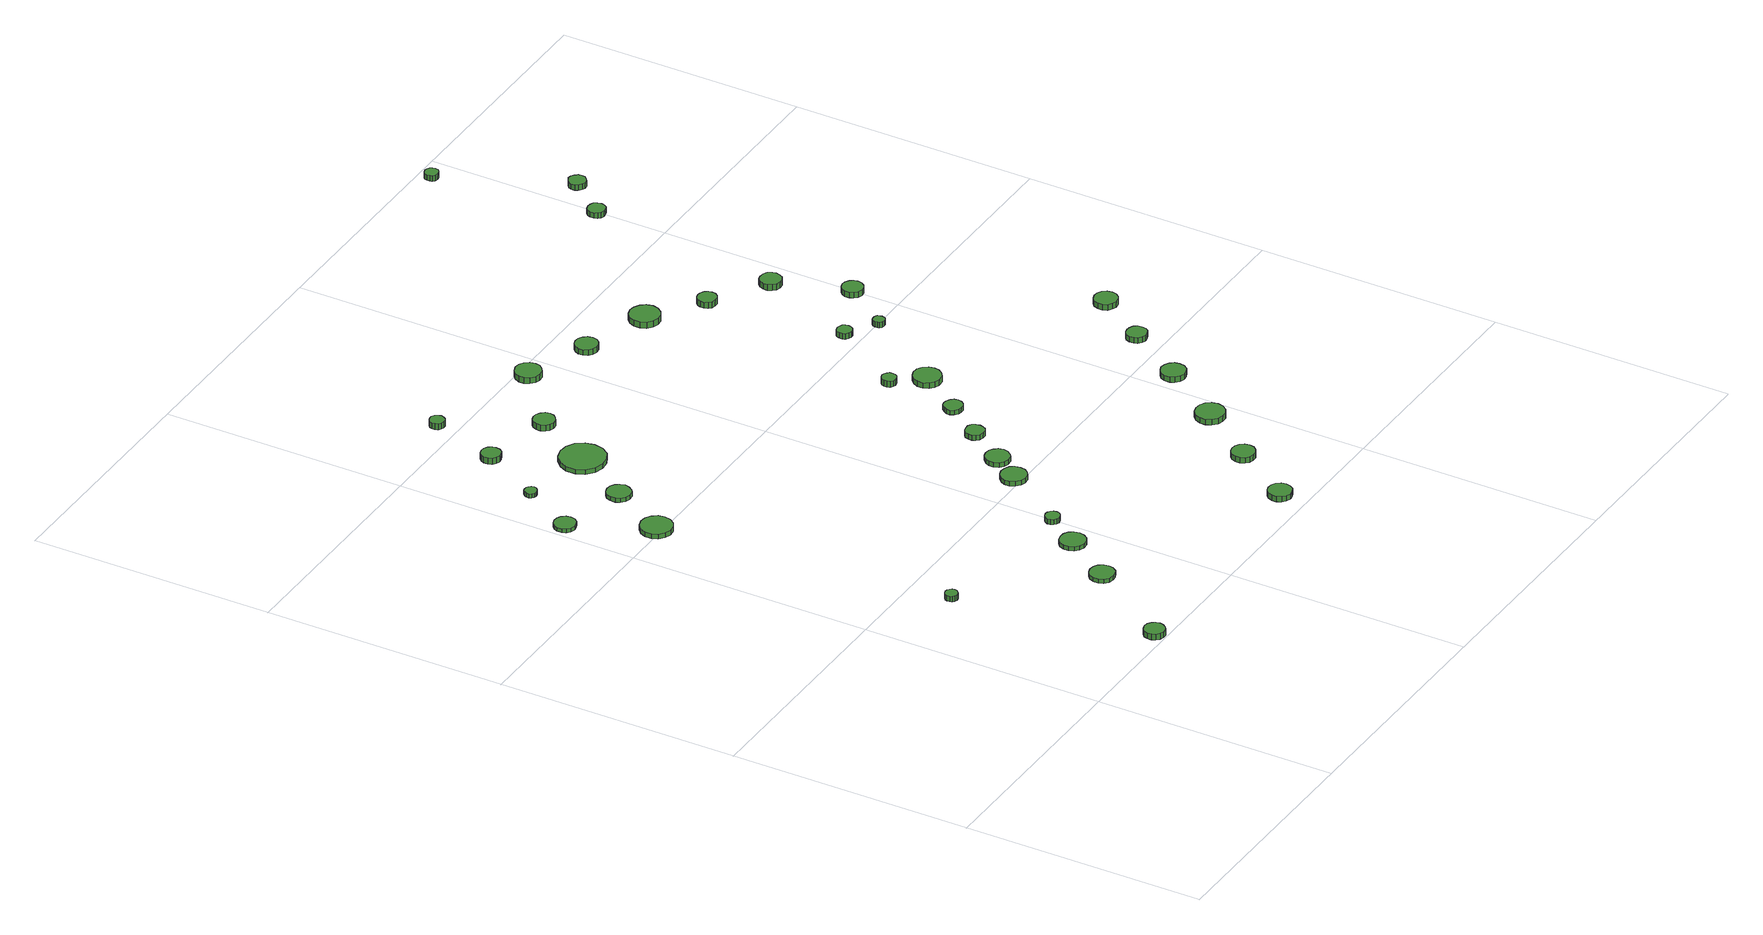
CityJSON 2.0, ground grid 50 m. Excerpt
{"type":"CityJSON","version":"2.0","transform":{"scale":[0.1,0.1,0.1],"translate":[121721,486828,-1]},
"CityObjects":{
"tree1":{"type":"SolitaryVegetationObject","attributes":{"function":"something"},"geometry":[{"type":"MultiSurface","lod":"1","boundaries":[[[0,1,2,3,4,5,6,7,8,9,10,11,12,13,14]],[[15,16,17,18,19,20,21,22,23,24,25,26,27,28,29]],[[0,29,28,1]],[[1,28,27,2]],[[2,27,26,3]],[[3,26,25,4]],[[4,25,24,5]],[[5,24,23,6]],[[6,23,22,7]],[[7,22,21,8]],[[8,21,20,9]],[[9,20,19,10]],[[10,19,18,11]],[[11,18,17,12]],[[12,17,16,13]],[[13,16,15,14]],[[14,15,29,0]]]}]},
"tree2":{"type":"SolitaryVegetationObject","attributes":{"function":"something"},"geometry":[{"type":"MultiSurface","lod":"1","boundaries":[[[30,31,32,33,34,35,36,37,38,39,40,41,42,43,44]],[[45,46,47,48,49,50,51,52,53,54,55,56,57,58,59]],[[30,59,58,31]],[[31,58,57,32]],[[32,57,56,33]],[[33,56,55,34]],[[34,55,54,35]],[[35,54,53,36]],[[36,53,52,37]],[[37,52,51,38]],[[38,51,50,39]],[[39,50,49,40]],[[40,49,48,41]],[[41,48,47,42]],[[42,47,46,43]],[[43,46,45,44]],[[44,45,59,30]]]}]},
"tree3":{"type":"SolitaryVegetationObject","attributes":{"function":"something"},"geometry":[{"type":"MultiSurface","lod":"1","boundaries":[[[60,61,62,63,64,65,66,67,68,69,70,71,72,73,74]],[[75,76,77,78,79,80,81,82,83,84,85,86,87,88,89]],[[60,89,88,61]],[[61,88,87,62]],[[62,87,86,63]],[[63,86,85,64]],[[64,85,84,65]],[[65,84,83,66]],[[66,83,82,67]],[[67,82,81,68]],[[68,81,80,69]],[[69,80,79,70]],[[70,79,78,71]],[[71,78,77,72]],[[72,77,76,73]],[[73,76,75,74]],[[74,75,89,60]]]}]},
"tree4":{"type":"SolitaryVegetationObject","attributes":{"function":"something"},"geometry":[{"type":"MultiSurface","lod":"1","boundaries":[[[90,91,92,93,94,95,96,97,98,99,100,101,102,103,104]],[[105,106,107,108,109,110,111,112,113,114,115,116,117,118,119]],[[90,119,118,91]],[[91,118,117,92]],[[92,117,116,93]],[[93,116,115,94]],[[94,115,114,95]],[[95,114,113,96]],[[96,113,112,97]],[[97,112,111,98]],[[98,111,110,99]],[[99,110,109,100]],[[100,109,108,101]],[[101,108,107,102]],[[102,107,106,103]],[[103,106,105,104]],[[104,105,119,90]]]}]},
"tree5":{"type":"SolitaryVegetationObject","attributes":{"function":"something"},"geometry":[{"type":"MultiSurface","lod":"1","boundaries":[[[120,121,122,123,124,125,126,127,128,129,130,131,132,133,134]],[[135,136,137,138,139,140,141,142,143,144,145,146,147,148,149]],[[120,149,148,121]],[[121,148,147,122]],[[122,147,146,123]],[[123,146,145,124]],[[124,145,144,125]],[[125,144,143,126]],[[126,143,142,127]],[[127,142,141,128]],[[128,141,140,129]],[[129,140,139,130]],[[130,139,138,131]],[[131,138,137,132]],[[132,137,136,133]],[[133,136,135,134]],[[134,135,149,120]]]}]},
"tree6":{"type":"SolitaryVegetationObject","attributes":{"function":"something"},"geometry":[{"type":"MultiSurface","lod":"1","boundaries":[[[150,151,152,153,154,155,156,157,158,159,160,161,162,163,164]],[[165,166,167,168,169,170,171,172,173,174,175,176,177,178,179]],[[150,179,178,151]],[[151,178,177,152]],[[152,177,176,153]],[[153,176,175,154]],[[154,175,174,155]],[[155,174,173,156]],[[156,173,172,157]],[[157,172,171,158]],[[158,171,170,159]],[[159,170,169,160]],[[160,169,168,161]],[[161,168,167,162]],[[162,167,166,163]],[[163,166,165,164]],[[164,165,179,150]]]}]},
"tree7":{"type":"SolitaryVegetationObject","attributes":{"function":"something"},"geometry":[{"type":"MultiSurface","lod":"1","boundaries":[[[180,181,182,183,184,185,186,187,188,189,190,191,192,193,194]],[[195,196,197,198,199,200,201,202,203,204,205,206,207,208,209]],[[180,209,208,181]],[[181,208,207,182]],[[182,207,206,183]],[[183,206,205,184]],[[184,205,204,185]],[[185,204,203,186]],[[186,203,202,187]],[[187,202,201,188]],[[188,201,200,189]],[[189,200,199,190]],[[190,199,198,191]],[[191,198,197,192]],[[192,197,196,193]],[[193,196,195,194]],[[194,195,209,180]]]}]},
"tree8":{"type":"SolitaryVegetationObject","attributes":{"function":"something"},"geometry":[{"type":"MultiSurface","lod":"1","boundaries":[[[210,211,212,213,214,215,216,217,218,219,220,221,222,223,224]],[[225,226,227,228,229,230,231,232,233,234,235,236,237,238,239]],[[210,239,238,211]],[[211,238,237,212]],[[212,237,236,213]],[[213,236,235,214]],[[214,235,234,215]],[[215,234,233,216]],[[216,233,232,217]],[[217,232,231,218]],[[218,231,230,219]],[[219,230,229,220]],[[220,229,228,221]],[[221,228,227,222]],[[222,227,226,223]],[[223,226,225,224]],[[224,225,239,210]]]}]},
"tree9":{"type":"SolitaryVegetationObject","attributes":{"function":"something"},"geometry":[{"type":"MultiSurface","lod":"1","boundaries":[[[240,241,242,243,244,245,246,247,248,249,250,251,252,253,254]],[[255,256,257,258,259,260,261,262,263,264,265,266,267,268,269]],[[240,269,268,241]],[[241,268,267,242]],[[242,267,266,243]],[[243,266,265,244]],[[244,265,264,245]],[[245,264,263,246]],[[246,263,262,247]],[[247,262,261,248]],[[248,261,260,249]],[[249,260,259,250]],[[250,259,258,251]],[[251,258,257,252]],[[252,257,256,253]],[[253,256,255,254]],[[254,255,269,240]]]}]},
"tree10":{"type":"SolitaryVegetationObject","attributes":{"function":"something"},"geometry":[{"type":"MultiSurface","lod":"1","boundaries":[[[270,271,272,273,274,275,276,277,278,279,280,281,282,283,284]],[[285,286,287,288,289,290,291,292,293,294,295,296,297,298,299]],[[270,299,298,271]],[[271,298,297,272]],[[272,297,296,273]],[[273,296,295,274]],[[274,295,294,275]],[[275,294,293,276]],[[276,293,292,277]],[[277,292,291,278]],[[278,291,290,279]],[[279,290,289,280]],[[280,289,288,281]],[[281,288,287,282]],[[282,287,286,283]],[[283,286,285,284]],[[284,285,299,270]]]}]},
"tree11":{"type":"SolitaryVegetationObject","attributes":{"function":"something"},"geometry":[{"type":"MultiSurface","lod":"1","boundaries":[[[300,301,302,303,304,305,306,307,308,309,310,311,312,313,314]],[[315,316,317,318,319,320,321,322,323,324,325,326,327,328,329]],[[300,329,328,301]],[[301,328,327,302]],[[302,327,326,303]],[[303,326,325,304]],[[304,325,324,305]],[[305,324,323,306]],[[306,323,322,307]],[[307,322,321,308]],[[308,321,320,309]],[[309,320,319,310]],[[310,319,318,311]],[[311,318,317,312]],[[312,317,316,313]],[[313,316,315,314]],[[314,315,329,300]]]}]},
"tree12":{"type":"SolitaryVegetationObject","attributes":{"function":"something"},"geometry":[{"type":"MultiSurface","lod":"1","boundaries":[[[330,331,332,333,334,335,336,337,338,339,340,341,342,343,344]],[[345,346,347,348,349,350,351,352,353,354,355,356,357,358,359]],[[330,359,358,331]],[[331,358,357,332]],[[332,357,356,333]],[[333,356,355,334]],[[334,355,354,335]],[[335,354,353,336]],[[336,353,352,337]],[[337,352,351,338]],[[338,351,350,339]],[[339,350,349,340]],[[340,349,348,341]],[[341,348,347,342]],[[342,347,346,343]],[[343,346,345,344]],[[344,345,359,330]]]}]},
"tree13":{"type":"SolitaryVegetationObject","attributes":{"function":"something"},"geometry":[{"type":"MultiSurface","lod":"1","boundaries":[[[360,361,362,363,364,365,366,367,368,369,370,371,372,373,374]],[[375,376,377,378,379,380,381,382,383,384,385,386,387,388,389]],[[360,389,388,361]],[[361,388,387,362]],[[362,387,386,363]],[[363,386,385,364]],[[364,385,384,365]],[[365,384,383,366]],[[366,383,382,367]],[[367,382,381,368]],[[368,381,380,369]],[[369,380,379,370]],[[370,379,378,371]],[[371,378,377,372]],[[372,377,376,373]],[[373,376,375,374]],[[374,375,389,360]]]}]},
"tree14":{"type":"SolitaryVegetationObject","attributes":{"function":"something"},"geometry":[{"type":"MultiSurface","lod":"1","boundaries":[[[390,391,392,393,394,395,396,397,398,399,400,401,402,403,404]],[[405,406,407,408,409,410,411,412,413,414,415,416,417,418,419]],[[390,419,418,391]],[[391,418,417,392]],[[392,417,416,393]],[[393,416,415,394]],[[394,415,414,395]],[[395,414,413,396]],[[396,413,412,397]],[[397,412,411,398]],[[398,411,410,399]],[[399,410,409,400]],[[400,409,408,401]],[[401,408,407,402]],[[402,407,406,403]],[[403,406,405,404]],[[404,405,419,390]]]}]},
"tree15":{"type":"SolitaryVegetationObject","attributes":{"function":"something"},"geometry":[{"type":"MultiSurface","lod":"1","boundaries":[[[420,421,422,423,424,425,426,427,428,429,430,431,432,433,434]],[[435,436,437,438,439,440,441,442,443,444,445,446,447,448,449]],[[420,449,448,421]],[[421,448,447,422]],[[422,447,446,423]],[[423,446,445,424]],[[424,445,444,425]],[[425,444,443,426]],[[426,443,442,427]],[[427,442,441,428]],[[428,441,440,429]],[[429,440,439,430]],[[430,439,438,431]],[[431,438,437,432]],[[432,437,436,433]],[[433,436,435,434]],[[434,435,449,420]]]}]},
"tree16":{"type":"SolitaryVegetationObject","attributes":{"function":"something"},"geometry":[{"type":"MultiSurface","lod":"1","boundaries":[[[450,451,452,453,454,455,456,457,458,459,460,461,462,463,464]],[[465,466,467,468,469,470,471,472,473,474,475,476,477,478,479]],[[450,479,478,451]],[[451,478,477,452]],[[452,477,476,453]],[[453,476,475,454]],[[454,475,474,455]],[[455,474,473,456]],[[456,473,472,457]],[[457,472,471,458]],[[458,471,470,459]],[[459,470,469,460]],[[460,469,468,461]],[[461,468,467,462]],[[462,467,466,463]],[[463,466,465,464]],[[464,465,479,450]]]}]},
"tree17":{"type":"SolitaryVegetationObject","attributes":{"function":"something"},"geometry":[{"type":"MultiSurface","lod":"1","boundaries":[[[480,481,482,483,484,485,486,487,488,489,490,491,492,493,494]],[[495,496,497,498,499,500,501,502,503,504,505,506,507,508,509]],[[480,509,508,481]],[[481,508,507,482]],[[482,507,506,483]],[[483,506,505,484]],[[484,505,504,485]],[[485,504,503,486]],[[486,503,502,487]],[[487,502,501,488]],[[488,501,500,489]],[[489,500,499,490]],[[490,499,498,491]],[[491,498,497,492]],[[492,497,496,493]],[[493,496,495,494]],[[494,495,509,480]]]}]},
"tree18":{"type":"SolitaryVegetationObject","attributes":{"function":"something"},"geometry":[{"type":"MultiSurface","lod":"1","boundaries":[[[510,511,512,513,514,515,516,517,518,519,520,521,522,523,524]],[[525,526,527,528,529,530,531,532,533,534,535,536,537,538,539]],[[510,539,538,511]],[[511,538,537,512]],[[512,537,536,513]],[[513,536,535,514]],[[514,535,534,515]],[[515,534,533,516]],[[516,533,532,517]],[[517,532,531,518]],[[518,531,530,519]],[[519,530,529,520]],[[520,529,528,521]],[[521,528,527,522]],[[522,527,526,523]],[[523,526,525,524]],[[524,525,539,510]]]}]},
"tree19":{"type":"SolitaryVegetationObject","attributes":{"function":"something"},"geometry":[{"type":"MultiSurface","lod":"1","boundaries":[[[540,541,542,543,544,545,546,547,548,549,550,551,552,553,554]],[[555,556,557,558,559,560,561,562,563,564,565,566,567,568,569]],[[540,569,568,541]],[[541,568,567,542]],[[542,567,566,543]],[[543,566,565,544]],[[544,565,564,545]],[[545,564,563,546]],[[546,563,562,547]],[[547,562,561,548]],[[548,561,560,549]],[[549,560,559,550]],[[550,559,558,551]],[[551,558,557,552]],[[552,557,556,553]],[[553,556,555,554]],[[554,555,569,540]]]}]},
"tree20":{"type":"SolitaryVegetationObject","attributes":{"function":"something"},"geometry":[{"type":"MultiSurface","lod":"1","boundaries":[[[570,571,572,573,574,575,576,577,578,579,580,581,582,583,584]],[[585,586,587,588,589,590,591,592,593,594,595,596,597,598,599]],[[570,599,598,571]],[[571,598,597,572]],[[572,597,596,573]],[[573,596,595,574]],[[574,595,594,575]],[[575,594,593,576]],[[576,593,592,577]],[[577,592,591,578]],[[578,591,590,579]],[[579,590,589,580]],[[580,589,588,581]],[[581,588,587,582]],[[582,587,586,583]],[[583,586,585,584]],[[584,585,599,570]]]}]},
"tree21":{"type":"SolitaryVegetationObject","attributes":{"function":"something"},"geometry":[{"type":"MultiSurface","lod":"1","boundaries":[[[600,601,602,603,604,605,606,607,608,609,610,611,612,613,614]],[[615,616,617,618,619,620,621,622,623,624,625,626,627,628,629]],[[600,629,628,601]],[[601,628,627,602]],[[602,627,626,603]],[[603,626,625,604]],[[604,625,624,605]],[[605,624,623,606]],[[606,623,622,607]],[[607,622,621,608]],[[608,621,620,609]],[[609,620,619,610]],[[610,619,618,611]],[[611,618,617,612]],[[612,617,616,613]],[[613,616,615,614]],[[614,615,629,600]]]}]},
"tree22":{"type":"SolitaryVegetationObject","attributes":{"function":"something"},"geometry":[{"type":"MultiSurface","lod":"1","boundaries":[[[630,631,632,633,634,635,636,637,638,639,640,641,642,643,644]],[[645,646,647,648,649,650,651,652,653,654,655,656,657,658,659]],[[630,659,658,631]],[[631,658,657,632]],[[632,657,656,633]],[[633,656,655,634]],[[634,655,654,635]],[[635,654,653,636]],[[636,653,652,637]],[[637,652,651,638]],[[638,651,650,639]],[[639,650,649,640]],[[640,649,648,641]],[[641,648,647,642]],[[642,647,646,643]],[[643,646,645,644]],[[644,645,659,630]]]}]},
"tree23":{"type":"SolitaryVegetationObject","attributes":{"function":"something"},"geometry":[{"type":"MultiSurface","lod":"1","boundaries":[[[660,661,662,663,664,665,666,667,668,669,670,671,672,673,674]],[[675,676,677,678,679,680,681,682,683,684,685,686,687,688,689]],[[660,689,688,661]],[[661,688,687,662]],[[662,687,686,663]],[[663,686,685,664]],[[664,685,684,665]],[[665,684,683,666]],[[666,683,682,667]],[[667,682,681,668]],[[668,681,680,669]],[[669,680,679,670]],[[670,679,678,671]],[[671,678,677,672]],[[672,677,676,673]],[[673,676,675,674]],[[674,675,689,660]]]}]},
"tree24":{"type":"SolitaryVegetationObject","attributes":{"function":"something"},"geometry":[{"type":"MultiSurface","lod":"1","boundaries":[[[690,691,692,693,694,695,696,697,698,699,700,701,702,703,704]],[[705,706,707,708,709,710,711,712,713,714,715,716,717,718,719]],[[690,719,718,691]],[[691,718,717,692]],[[692,717,716,693]],[[693,716,715,694]],[[694,715,714,695]],[[695,714,713,696]],[[696,713,712,697]],[[697,712,711,698]],[[698,711,710,699]],[[699,710,709,700]],[[700,709,708,701]],[[701,708,707,702]],[[702,707,706,703]],[[703,706,705,704]],[[704,705,719,690]]]}]},
"tree25":{"type":"SolitaryVegetationObject","attributes":{"function":"something"},"geometry":[{"type":"MultiSurface","lod":"1","boundaries":[[[720,721,722,723,724,725,726,727,728,729,730,731,732,733,734]],[[735,736,737,738,739,740,741,742,743,744,745,746,747,748,749]],[[720,749,748,721]],[[721,748,747,722]],[[722,747,746,723]],[[723,746,745,724]],[[724,745,744,725]],[[725,744,743,726]],[[726,743,742,727]],[[727,742,741,728]],[[728,741,740,729]],[[729,740,739,730]],[[730,739,738,731]],[[731,738,737,732]],[[732,737,736,733]],[[733,736,735,734]],[[734,735,749,720]]]}]},
"tree26":{"type":"SolitaryVegetationObject","attributes":{"function":"something"},"geometry":[{"type":"MultiSurface","lod":"1","boundaries":[[[750,751,752,753,754,755,756,757,758,759,760,761,762,763,764]],[[765,766,767,768,769,770,771,772,773,774,775,776,777,778,779]],[[750,779,778,751]],[[751,778,777,752]],[[752,777,776,753]],[[753,776,775,754]],[[754,775,774,755]],[[755,774,773,756]],[[756,773,772,757]],[[757,772,771,758]],[[758,771,770,759]],[[759,770,769,760]],[[760,769,768,761]],[[761,768,767,762]],[[762,767,766,763]],[[763,766,765,764]],[[764,765,779,750]]]}]},
"tree27":{"type":"SolitaryVegetationObject","attributes":{"function":"something"},"geometry":[{"type":"MultiSurface","lod":"1","boundaries":[[[780,781,782,783,784,785,786,787,788,789,790,791,792,793,794]],[[795,796,797,798,799,800,801,802,803,804,805,806,807,808,809]],[[780,809,808,781]],[[781,808,807,782]],[[782,807,806,783]],[[783,806,805,784]],[[784,805,804,785]],[[785,804,803,786]],[[786,803,802,787]],[[787,802,801,788]],[[788,801,800,789]],[[789,800,799,790]],[[790,799,798,791]],[[791,798,797,792]],[[792,797,796,793]],[[793,796,795,794]],[[794,795,809,780]]]}]},
"tree28":{"type":"SolitaryVegetationObject","attributes":{"function":"something"},"geometry":[{"type":"MultiSurface","lod":"1","boundaries":[[[810,811,812,813,814,815,816,817,818,819,820,821,822,823,824]],[[825,826,827,828,829,830,831,832,833,834,835,836,837,838,839]],[[810,839,838,811]],[[811,838,837,812]],[[812,837,836,813]],[[813,836,835,814]],[[814,835,834,815]],[[815,834,833,816]],[[816,833,832,817]],[[817,832,831,818]],[[818,831,830,819]],[[819,830,829,820]],[[820,829,828,821]],[[821,828,827,822]],[[822,827,826,823]],[[823,826,825,824]],[[824,825,839,810]]]}]},
"tree29":{"type":"SolitaryVegetationObject","attributes":{"function":"something"},"geometry":[{"type":"MultiSurface","lod":"1","boundaries":[[[840,841,842,843,844,845,846,847,848,849,850,851,852,853,854]],[[855,856,857,858,859,860,861,862,863,864,865,866,867,868,869]],[[840,869,868,841]],[[841,868,867,842]],[[842,867,866,843]],[[843,866,865,844]],[[844,865,864,845]],[[845,864,863,846]],[[846,863,862,847]],[[847,862,861,848]],[[848,861,860,849]],[[849,860,859,850]],[[850,859,858,851]],[[851,858,857,852]],[[852,857,856,853]],[[853,856,855,854]],[[854,855,869,840]]]}]},
"tree30":{"type":"SolitaryVegetationObject","attributes":{"function":"something"},"geometry":[{"type":"MultiSurface","lod":"1","boundaries":[[[870,871,872,873,874,875,876,877,878,879,880,881,882,883,884]],[[885,886,887,888,889,890,891,892,893,894,895,896,897,898,899]],[[870,899,898,871]],[[871,898,897,872]],[[872,897,896,873]],[[873,896,895,874]],[[874,895,894,875]],[[875,894,893,876]],[[876,893,892,877]],[[877,892,891,878]],[[878,891,890,879]],[[879,890,889,880]],[[880,889,888,881]],[[881,888,887,882]],[[882,887,886,883]],[[883,886,885,884]],[[884,885,899,870]]]}]},
"tree31":{"type":"SolitaryVegetationObject","attributes":{"function":"something"},"geometry":[{"type":"MultiSurface","lod":"1","boundaries":[[[900,901,902,903,904,905,906,907,908,909,910,911,912,913,914]],[[915,916,917,918,919,920,921,922,923,924,925,926,927,928,929]],[[900,929,928,901]],[[901,928,927,902]],[[902,927,926,903]],[[903,926,925,904]],[[904,925,924,905]],[[905,924,923,906]],[[906,923,922,907]],[[907,922,921,908]],[[908,921,920,909]],[[909,920,919,910]],[[910,919,918,911]],[[911,918,917,912]],[[912,917,916,913]],[[913,916,915,914]],[[914,915,929,900]]]}]},
"tree32":{"type":"SolitaryVegetationObject","attributes":{"function":"something"},"geometry":[{"type":"MultiSurface","lod":"1","boundaries":[[[930,931,932,933,934,935,936,937,938,939,940,941,942,943,944]],[[945,946,947,948,949,950,951,952,953,954,955,956,957,958,959]],[[930,959,958,931]],[[931,958,957,932]],[[932,957,956,933]],[[933,956,955,934]],[[934,955,954,935]],[[935,954,953,936]],[[936,953,952,937]],[[937,952,951,938]],[[938,951,950,939]],[[939,950,949,940]],[[940,949,948,941]],[[941,948,947,942]],[[942,947,946,943]],[[943,946,945,944]],[[944,945,959,930]]]}]},
"tree33":{"type":"SolitaryVegetationObject","attributes":{"function":"something"},"geometry":[{"type":"MultiSurface","lod":"1","boundaries":[[[960,961,962,963,964,965,966,967,968,969,970,971,972,973,974]],[[975,976,977,978,979,980,981,982,983,984,985,986,987,988,989]],[[960,989,988,961]],[[961,988,987,962]],[[962,987,986,963]],[[963,986,985,964]],[[964,985,984,965]],[[965,984,983,966]],[[966,983,982,967]],[[967,982,981,968]],[[968,981,980,969]],[[969,980,979,970]],[[970,979,978,971]],[[971,978,977,972]],[[972,977,976,973]],[[973,976,975,974]],[[974,975,989,960]]]}]},
"tree34":{"type":"SolitaryVegetationObject","attributes":{"function":"something"},"geometry":[{"type":"MultiSurface","lod":"1","boundaries":[[[990,991,992,993,994,995,996,997,998,999,1000,1001,1002,1003,1004]],[[1005,1006,1007,1008,1009,1010,1011,1012,1013,1014,1015,1016,1017,1018,1019]],[[990,1019,1018,991]],[[991,1018,1017,992]],[[992,1017,1016,993]],[[993,1016,1015,994]],[[994,1015,1014,995]],[[995,1014,1013,996]],[[996,1013,1012,997]],[[997,1012,1011,998]],[[998,1011,1010,999]],[[999,1010,1009,1000]],[[1000,1009,1008,1001]],[[1001,1008,1007,1002]],[[1002,1007,1006,1003]],[[1003,1006,1005,1004]],[[1004,1005,1019,990]]]}]},
"tree35":{"type":"SolitaryVegetationObject","attributes":{"function":"something"},"geometry":[{"type":"MultiSurface","lod":"1","boundaries":[[[1020,1021,1022,1023,1024,1025,1026,1027,1028,1029,1030,1031,1032,1033,1034]],[[1035,1036,1037,1038,1039,1040,1041,1042,1043,1044,1045,1046,1047,1048,1049]],[[1020,1049,1048,1021]],[[1021,1048,1047,1022]],[[1022,1047,1046,1023]],[[1023,1046,1045,1024]],[[1024,1045,1044,1025]],[[1025,1044,1043,1026]],[[1026,1043,1042,1027]],[[1027,1042,1041,1028]],[[1028,1041,1040,1029]],[[1029,1040,1039,1030]],[[1030,1039,1038,1031]],[[1031,1038,1037,1032]],[[1032,1037,1036,1033]],[[1033,1036,1035,1034]],[[1034,1035,1049,1020]]]}]},
"tree36":{"type":"SolitaryVegetationObject","attributes":{"function":"something"},"geometry":[{"type":"MultiSurface","lod":"1","boundaries":[[[1050,1051,1052,1053,1054,1055,1056,1057,1058,1059,1060,1061,1062,1063,1064]],[[1065,1066,1067,1068,1069,1070,1071,1072,1073,1074,1075,1076,1077,1078,1079]],[[1050,1079,1078,1051]],[[1051,1078,1077,1052]],[[1052,1077,1076,1053]],[[1053,1076,1075,1054]],[[1054,1075,1074,1055]],[[1055,1074,1073,1056]],[[1056,1073,1072,1057]],[[1057,1072,1071,1058]],[[1058,1071,1070,1059]],[[1059,1070,1069,1060]],[[1060,1069,1068,1061]],[[1061,1068,1067,1062]],[[1062,1067,1066,1063]],[[1063,1066,1065,1064]],[[1064,1065,1079,1050]]]}]}
},
"vertices":[
[271,22,21],[269,30,21],[264,37,21],[257,42,21],[248,43,21],[240,40,21],[233,34,21],[230,26,21],[230,18,21],[233,10,21],[240,4,21],[248,1,21],[257,2,21],[264,7,21],[269,14,21],[269,14,8],[264,7,8],[257,2,8],[248,1,8],[240,4,8],[233,10,8],[230,18,8],[230,26,8],[233,34,8],[240,40,8],[248,43,8],[257,42,8],[264,37,8],[269,30,8],[271,22,8],
[182,412,21],[181,417,21],[178,421,21],[173,424,21],[168,425,21],[163,423,21],[159,419,21],[157,415,21],[157,409,21],[159,405,21],[163,401,21],[168,399,21],[173,400,21],[178,403,21],[181,407,21],[181,407,9],[178,403,9],[173,400,9],[168,399,9],[163,401,9],[159,405,9],[157,409,9],[157,415,9],[159,419,9],[163,423,9],[168,425,9],[173,424,9],[178,421,9],[181,417,9],[182,412,9],
[53,1163,15],[51,1172,15],[45,1180,15],[37,1184,15],[28,1185,15],[19,1182,15],[12,1176,15],[9,1168,15],[9,1158,15],[12,1150,15],[19,1144,15],[28,1141,15],[37,1142,15],[45,1146,15],[51,1154,15],[51,1154,7],[45,1146,7],[37,1142,7],[28,1141,7],[19,1144,7],[12,1150,7],[9,1158,7],[9,1168,7],[12,1176,7],[19,1182,7],[28,1185,7],[37,1184,7],[45,1180,7],[51,1172,7],[53,1163,7],
[137,1009,17],[135,1022,17],[127,1033,17],[115,1040,17],[102,1041,17],[89,1037,17],[79,1028,17],[73,1016,17],[73,1002,17],[79,990,17],[89,981,17],[102,977,17],[115,978,17],[127,985,17],[135,996,17],[135,996,7],[127,985,7],[115,978,7],[102,977,7],[89,981,7],[79,990,7],[73,1002,7],[73,1016,7],[79,1028,7],[89,1037,7],[102,1041,7],[115,1040,7],[127,1033,7],[135,1022,7],[137,1009,7],
[403,207,15],[401,217,15],[395,226,15],[386,231,15],[376,232,15],[366,229,15],[358,222,15],[354,212,15],[354,202,15],[358,192,15],[366,185,15],[376,182,15],[386,183,15],[395,188,15],[401,197,15],[401,197,6],[395,188,6],[386,183,6],[376,182,6],[366,185,6],[358,192,6],[354,202,6],[354,212,6],[358,222,6],[366,229,6],[376,232,6],[386,231,6],[395,226,6],[401,217,6],[403,207,6],
[109,1274,15],[108,1279,15],[104,1283,15],[100,1286,15],[95,1286,15],[90,1285,15],[86,1281,15],[83,1276,15],[83,1271,15],[86,1266,15],[90,1263,15],[95,1261,15],[100,1262,15],[104,1264,15],[108,1269,15],[108,1269,6],[104,1264,6],[100,1262,6],[95,1261,6],[90,1263,6],[86,1266,6],[83,1271,6],[83,1276,6],[86,1281,6],[90,1285,6],[95,1286,6],[100,1286,6],[104,1283,6],[108,1279,6],[109,1274,6],
[199,1129,15],[196,1139,15],[190,1147,15],[182,1152,15],[171,1153,15],[162,1150,15],[154,1143,15],[150,1134,15],[150,1123,15],[154,1114,15],[162,1107,15],[171,1104,15],[182,1105,15],[190,1110,15],[196,1119,15],[196,1119,6],[190,1110,6],[182,1105,6],[171,1104,6],[162,1107,6],[154,1114,6],[150,1123,6],[150,1134,6],[154,1143,6],[162,1150,6],[171,1153,6],[182,1152,6],[190,1147,6],[196,1139,6],[199,1129,6],
[475,310,15],[472,321,15],[466,330,15],[457,335,15],[446,336,15],[435,333,15],[427,326,15],[423,316,15],[423,305,15],[427,295,15],[435,287,15],[446,284,15],[457,285,15],[466,290,15],[472,299,15],[472,299,6],[466,290,6],[457,285,6],[446,284,6],[435,287,6],[427,295,6],[423,305,6],[423,316,6],[427,326,6],[435,333,6],[446,336,6],[457,335,6],[466,330,6],[472,321,6],[475,310,6],
[186,1399,19],[185,1407,19],[180,1414,19],[172,1418,19],[164,1419,19],[156,1416,19],[150,1411,19],[147,1403,19],[147,1395,19],[150,1387,19],[156,1382,19],[164,1379,19],[172,1380,19],[180,1384,19],[185,1391,19],[185,1391,6],[180,1384,6],[172,1380,6],[164,1379,6],[156,1382,6],[150,1387,6],[147,1395,6],[147,1403,6],[150,1411,6],[156,1416,6],[164,1419,6],[172,1418,6],[180,1414,6],[185,1407,6],[186,1399,6],
[514,382,17],[513,388,17],[509,393,17],[504,396,17],[498,397,17],[492,395,17],[487,391,17],[484,385,17],[484,379,17],[487,373,17],[492,369,17],[498,367,17],[504,368,17],[509,371,17],[513,376,17],[513,376,6],[509,371,6],[504,368,6],[498,367,6],[492,369,6],[487,373,6],[484,379,6],[484,385,6],[487,391,6],[492,395,6],[498,397,6],[504,396,6],[509,393,6],[513,388,6],[514,382,6],
[290,1246,16],[286,1265,16],[275,1281,16],[258,1290,16],[239,1292,16],[220,1286,16],[206,1273,16],[198,1256,16],[198,1236,16],[206,1219,16],[220,1206,16],[239,1200,16],[258,1202,16],[275,1211,16],[286,1227,16],[286,1227,6],[275,1211,6],[258,1202,6],[239,1200,6],[220,1206,6],[206,1219,6],[198,1236,6],[198,1256,6],[206,1273,6],[220,1286,6],[239,1292,6],[258,1290,6],[275,1281,6],[286,1265,6],[290,1246,6],
[227,1540,22],[225,1546,22],[222,1551,22],[216,1555,22],[210,1555,22],[204,1553,22],[199,1549,22],[197,1543,22],[197,1537,22],[199,1531,22],[204,1527,22],[210,1525,22],[216,1525,22],[222,1529,22],[225,1534,22],[225,1534,9],[222,1529,9],[216,1525,9],[210,1525,9],[204,1527,9],[199,1531,9],[197,1537,9],[197,1543,9],[199,1549,9],[204,1553,9],[210,1555,9],[216,1555,9],[222,1551,9],[225,1546,9],[227,1540,9],
[337,1369,20],[335,1378,20],[329,1385,20],[321,1390,20],[312,1391,20],[303,1388,20],[297,1382,20],[293,1374,20],[293,1365,20],[297,1356,20],[303,1350,20],[312,1347,20],[321,1348,20],[329,1353,20],[335,1360,20],[335,1360,7],[329,1353,7],[321,1348,7],[312,1347,7],[303,1350,7],[297,1356,7],[293,1365,7],[293,1374,7],[297,1382,7],[303,1388,7],[312,1391,7],[321,1390,7],[329,1385,7],[335,1378,7],[337,1369,7],
[614,516,16],[612,527,16],[606,536,16],[596,541,16],[585,542,16],[575,539,16],[567,531,16],[562,522,16],[562,511,16],[567,501,16],[575,493,16],[585,490,16],[596,491,16],[606,497,16],[612,505,16],[612,505,6],[606,497,6],[596,491,6],[585,490,6],[575,493,6],[567,501,6],[562,511,6],[562,522,6],[567,531,6],[575,539,6],[585,542,6],[596,541,6],[606,536,6],[612,527,6],[614,516,6],
[805,54,20],[803,64,20],[797,72,20],[788,77,20],[779,78,20],[769,75,20],[762,68,20],[758,59,20],[758,49,20],[762,40,20],[769,34,20],[779,30,20],[788,32,20],[797,36,20],[803,44,20],[803,44,8],[797,36,8],[788,32,8],[779,30,8],[769,34,8],[762,40,8],[758,49,8],[758,59,8],[762,68,8],[769,75,8],[779,78,8],[788,77,8],[797,72,8],[803,64,8],[805,54,8],
[653,574,16],[650,584,16],[644,592,16],[636,597,16],[625,598,16],[616,595,16],[608,588,16],[604,579,16],[604,569,16],[608,559,16],[616,552,16],[625,549,16],[636,550,16],[644,555,16],[650,564,16],[650,564,6],[644,555,6],[636,550,6],[625,549,6],[616,552,6],[608,559,6],[604,569,6],[604,579,6],[608,588,6],[616,595,6],[625,598,6],[636,597,6],[644,592,6],[650,584,6],[653,574,6],
[702,653,17],[700,661,17],[696,668,17],[689,672,17],[681,672,17],[673,670,17],[667,665,17],[664,657,17],[664,649,17],[667,642,17],[673,637,17],[681,634,17],[689,635,17],[696,639,17],[700,646,17],[700,646,6],[696,639,6],[689,635,6],[681,634,6],[673,637,6],[667,642,6],[664,649,6],[664,657,6],[667,665,6],[673,670,6],[681,672,6],[689,672,6],[696,668,6],[700,661,6],[702,653,6],
[474,1478,19],[472,1489,19],[465,1498,19],[456,1504,19],[445,1505,19],[434,1501,19],[426,1494,19],[421,1484,19],[421,1473,19],[426,1463,19],[434,1455,19],[445,1452,19],[456,1453,19],[465,1459,19],[472,1468,19],[472,1468,6],[465,1459,6],[456,1453,6],[445,1452,6],[434,1455,6],[426,1463,6],[421,1473,6],[421,1484,6],[426,1494,6],[434,1501,6],[445,1505,6],[456,1504,6],[465,1498,6],[472,1489,6],[474,1478,6],
[889,180,19],[887,190,19],[881,198,19],[872,203,19],[862,204,19],[853,201,19],[846,194,19],[842,185,19],[842,175,19],[846,166,19],[853,160,19],[862,157,19],[872,158,19],[881,163,19],[887,171,19],[887,171,7],[881,163,7],[872,158,7],[862,157,7],[853,160,7],[846,166,7],[842,175,7],[842,185,7],[846,194,7],[853,201,7],[862,204,7],[872,203,7],[881,198,7],[887,190,7],[889,180,7],
[759,732,16],[757,740,16],[752,746,16],[745,750,16],[737,751,16],[730,749,16],[724,743,16],[720,736,16],[720,728,16],[724,721,16],[730,715,16],[737,713,16],[745,714,16],[752,718,16],[757,724,16],[757,724,6],[752,718,6],[745,714,6],[737,713,6],[730,715,6],[724,721,6],[720,728,6],[720,736,6],[724,743,6],[730,749,6],[737,751,6],[745,750,6],[752,746,6],[757,740,6],[759,732,6],
[607,1431,17],[605,1440,17],[599,1448,17],[591,1453,17],[582,1454,17],[572,1451,17],[565,1444,17],[561,1436,17],[561,1426,17],[565,1417,17],[572,1411,17],[582,1408,17],[591,1409,17],[599,1413,17],[605,1421,17],[605,1421,5],[599,1413,5],[591,1409,5],[582,1408,5],[572,1411,5],[565,1417,5],[561,1426,5],[561,1436,5],[565,1444,5],[572,1451,5],[582,1454,5],[591,1453,5],[599,1448,5],[605,1440,5],[607,1431,5],
[774,881,19],[773,887,19],[769,892,19],[764,895,19],[758,896,19],[752,894,19],[747,890,19],[745,884,19],[745,878,19],[747,872,19],[752,868,19],[758,866,19],[764,867,19],[769,870,19],[773,875,19],[773,875,6],[769,870,6],[764,867,6],[758,866,6],[752,868,6],[747,872,6],[745,878,6],[745,884,6],[747,890,6],[752,894,6],[758,896,6],[764,895,6],[769,892,6],[773,887,6],[774,881,6],
[982,301,20],[979,313,20],[972,323,20],[961,329,20],[949,330,20],[937,327,20],[928,318,20],[923,307,20],[923,295,20],[928,284,20],[937,275,20],[949,272,20],[961,273,20],[972,279,20],[979,289,20],[979,289,8],[972,279,8],[961,273,8],[949,272,8],[937,275,8],[928,284,8],[923,295,8],[923,307,8],[928,318,8],[937,327,8],[949,330,8],[961,329,8],[972,323,8],[979,313,8],[982,301,8],
[831,824,17],[829,835,17],[822,845,17],[812,851,17],[800,852,17],[789,848,17],[781,840,17],[776,830,17],[776,818,17],[781,807,17],[789,800,17],[800,796,17],[812,797,17],[822,803,17],[829,813,17],[829,813,5],[822,803,5],[812,797,5],[800,796,5],[789,800,5],[781,807,5],[776,818,5],[776,830,5],[781,840,5],[789,848,5],[800,852,5],[812,851,5],[822,845,5],[829,835,5],[831,824,5],
[755,1385,19],[752,1398,19],[744,1408,19],[733,1414,19],[721,1416,19],[709,1412,19],[699,1403,19],[694,1392,19],[694,1379,19],[699,1367,19],[709,1359,19],[721,1355,19],[733,1356,19],[744,1363,19],[752,1373,19],[752,1373,6],[744,1363,6],[733,1356,6],[721,1355,6],[709,1359,6],[699,1367,6],[694,1379,6],[694,1392,6],[699,1403,6],[709,1412,6],[721,1416,6],[733,1414,6],[744,1408,6],[752,1398,6],[755,1385,6],
[872,1032,22],[870,1038,22],[867,1043,22],[861,1046,22],[855,1047,22],[849,1045,22],[844,1041,22],[842,1035,22],[842,1028,22],[844,1023,22],[849,1019,22],[855,1017,22],[861,1017,22],[867,1020,22],[870,1025,22],[870,1025,10],[867,1020,10],[861,1017,10],[855,1017,10],[849,1019,10],[844,1023,10],[842,1028,10],[842,1035,10],[844,1041,10],[849,1045,10],[855,1047,10],[861,1046,10],[867,1043,10],[870,1038,10],[872,1032,10],
[1066,431,20],[1064,441,20],[1058,449,20],[1049,454,20],[1038,456,20],[1029,452,20],[1021,445,20],[1017,436,20],[1017,425,20],[1021,416,20],[1029,409,20],[1038,406,20],[1049,407,20],[1058,412,20],[1064,420,20],[1064,420,8],[1058,412,8],[1049,407,8],[1038,406,8],[1029,409,8],[1021,416,8],[1017,425,8],[1017,436,8],[1021,445,8],[1029,452,8],[1038,456,8],[1049,454,8],[1058,449,8],[1064,441,8],[1066,431,8],
[932,994,21],[931,999,21],[929,1003,21],[924,1006,21],[920,1006,21],[915,1005,21],[911,1001,21],[910,997,21],[910,992,21],[911,988,21],[915,984,21],[920,983,21],[924,983,21],[929,986,21],[931,990,21],[931,990,9],[929,986,9],[924,983,9],[920,983,9],[915,984,9],[911,988,9],[910,992,9],[910,997,9],[911,1001,9],[915,1005,9],[920,1006,9],[924,1006,9],[929,1003,9],[931,999,9],[932,994,9],
[846,1310,22],[845,1318,22],[840,1324,22],[833,1328,22],[825,1329,22],[817,1327,22],[811,1321,22],[808,1314,22],[808,1306,22],[811,1299,22],[817,1293,22],[825,1291,22],[833,1292,22],[840,1296,22],[845,1302,22],[845,1302,9],[840,1296,9],[833,1292,9],[825,1291,9],[817,1293,9],[811,1299,9],[808,1306,9],[808,1314,9],[811,1321,9],[817,1327,9],[825,1329,9],[833,1328,9],[840,1324,9],[845,1318,9],[846,1310,9],
[1141,555,20],[1140,563,20],[1135,570,20],[1127,574,20],[1119,575,20],[1111,573,20],[1104,567,20],[1101,559,20],[1101,550,20],[1104,543,20],[1111,537,20],[1119,534,20],[1127,535,20],[1135,539,20],[1140,546,20],[1140,546,8],[1135,539,8],[1127,535,8],[1119,534,8],[1111,537,8],[1104,543,8],[1101,550,8],[1101,559,8],[1104,567,8],[1111,573,8],[1119,575,8],[1127,574,8],[1135,570,8],[1140,563,8],[1141,555,8],
[953,1233,29],[951,1241,29],[946,1249,29],[938,1253,29],[929,1254,29],[920,1252,29],[914,1245,29],[910,1237,29],[910,1228,29],[914,1220,29],[920,1213,29],[929,1211,29],[938,1212,29],[946,1216,29],[951,1224,29],[951,1224,16],[946,1216,16],[938,1212,16],[929,1211,16],[920,1213,16],[914,1220,16],[910,1228,16],[910,1237,16],[914,1245,16],[920,1252,16],[929,1254,16],[938,1253,16],[946,1249,16],[951,1241,16],[953,1233,16],
[1008,1089,26],[1006,1097,26],[1001,1104,26],[993,1109,26],[985,1110,26],[976,1107,26],[970,1101,26],[966,1093,26],[966,1084,26],[970,1076,26],[976,1070,26],[985,1067,26],[993,1068,26],[1001,1073,26],[1006,1080,26],[1006,1080,14],[1001,1073,14],[993,1068,14],[985,1067,14],[976,1070,14],[970,1076,14],[966,1084,14],[966,1093,14],[970,1101,14],[976,1107,14],[985,1110,14],[993,1109,14],[1001,1104,14],[1006,1097,14],[1008,1089,14],
[1218,662,20],[1216,672,20],[1210,680,20],[1202,685,20],[1192,686,20],[1183,683,20],[1175,676,20],[1171,667,20],[1171,657,20],[1175,648,20],[1183,642,20],[1192,639,20],[1202,640,20],[1210,645,20],[1216,653,20],[1216,653,8],[1210,645,8],[1202,640,8],[1192,639,8],[1183,642,8],[1175,648,8],[1171,657,8],[1171,667,8],[1175,676,8],[1183,683,8],[1192,686,8],[1202,685,8],[1210,680,8],[1216,672,8],[1218,662,8],
[1009,1640,22],[1007,1648,22],[1003,1654,22],[997,1657,22],[989,1658,22],[982,1656,22],[977,1651,22],[974,1644,22],[974,1637,22],[977,1630,22],[982,1625,22],[989,1623,22],[997,1624,22],[1003,1627,22],[1007,1633,22],[1007,1633,10],[1003,1627,10],[997,1624,10],[989,1623,10],[982,1625,10],[977,1630,10],[974,1637,10],[974,1644,10],[977,1651,10],[982,1656,10],[989,1658,10],[997,1657,10],[1003,1654,10],[1007,1648,10],[1009,1640,10],
[958,1968,24],[957,1974,24],[954,1978,24],[949,1981,24],[943,1982,24],[937,1980,24],[933,1976,24],[931,1971,24],[931,1965,24],[933,1960,24],[937,1956,24],[943,1954,24],[949,1955,24],[954,1958,24],[957,1962,24],[957,1962,12],[954,1958,12],[949,1955,12],[943,1954,12],[937,1956,12],[933,1960,12],[931,1965,12],[931,1971,12],[933,1976,12],[937,1980,12],[943,1982,12],[949,1981,12],[954,1978,12],[957,1974,12],[958,1968,12],
[1072,1718,24],[1071,1725,24],[1066,1731,24],[1060,1735,24],[1053,1736,24],[1046,1733,24],[1040,1728,24],[1037,1722,24],[1037,1714,24],[1040,1708,24],[1046,1703,24],[1053,1700,24],[1060,1701,24],[1066,1705,24],[1071,1711,24],[1071,1711,12],[1066,1705,12],[1060,1701,12],[1053,1700,12],[1046,1703,12],[1040,1708,12],[1037,1714,12],[1037,1722,12],[1040,1728,12],[1046,1733,12],[1053,1736,12],[1060,1735,12],[1066,1731,12],[1071,1725,12],[1072,1718,12]
]}
